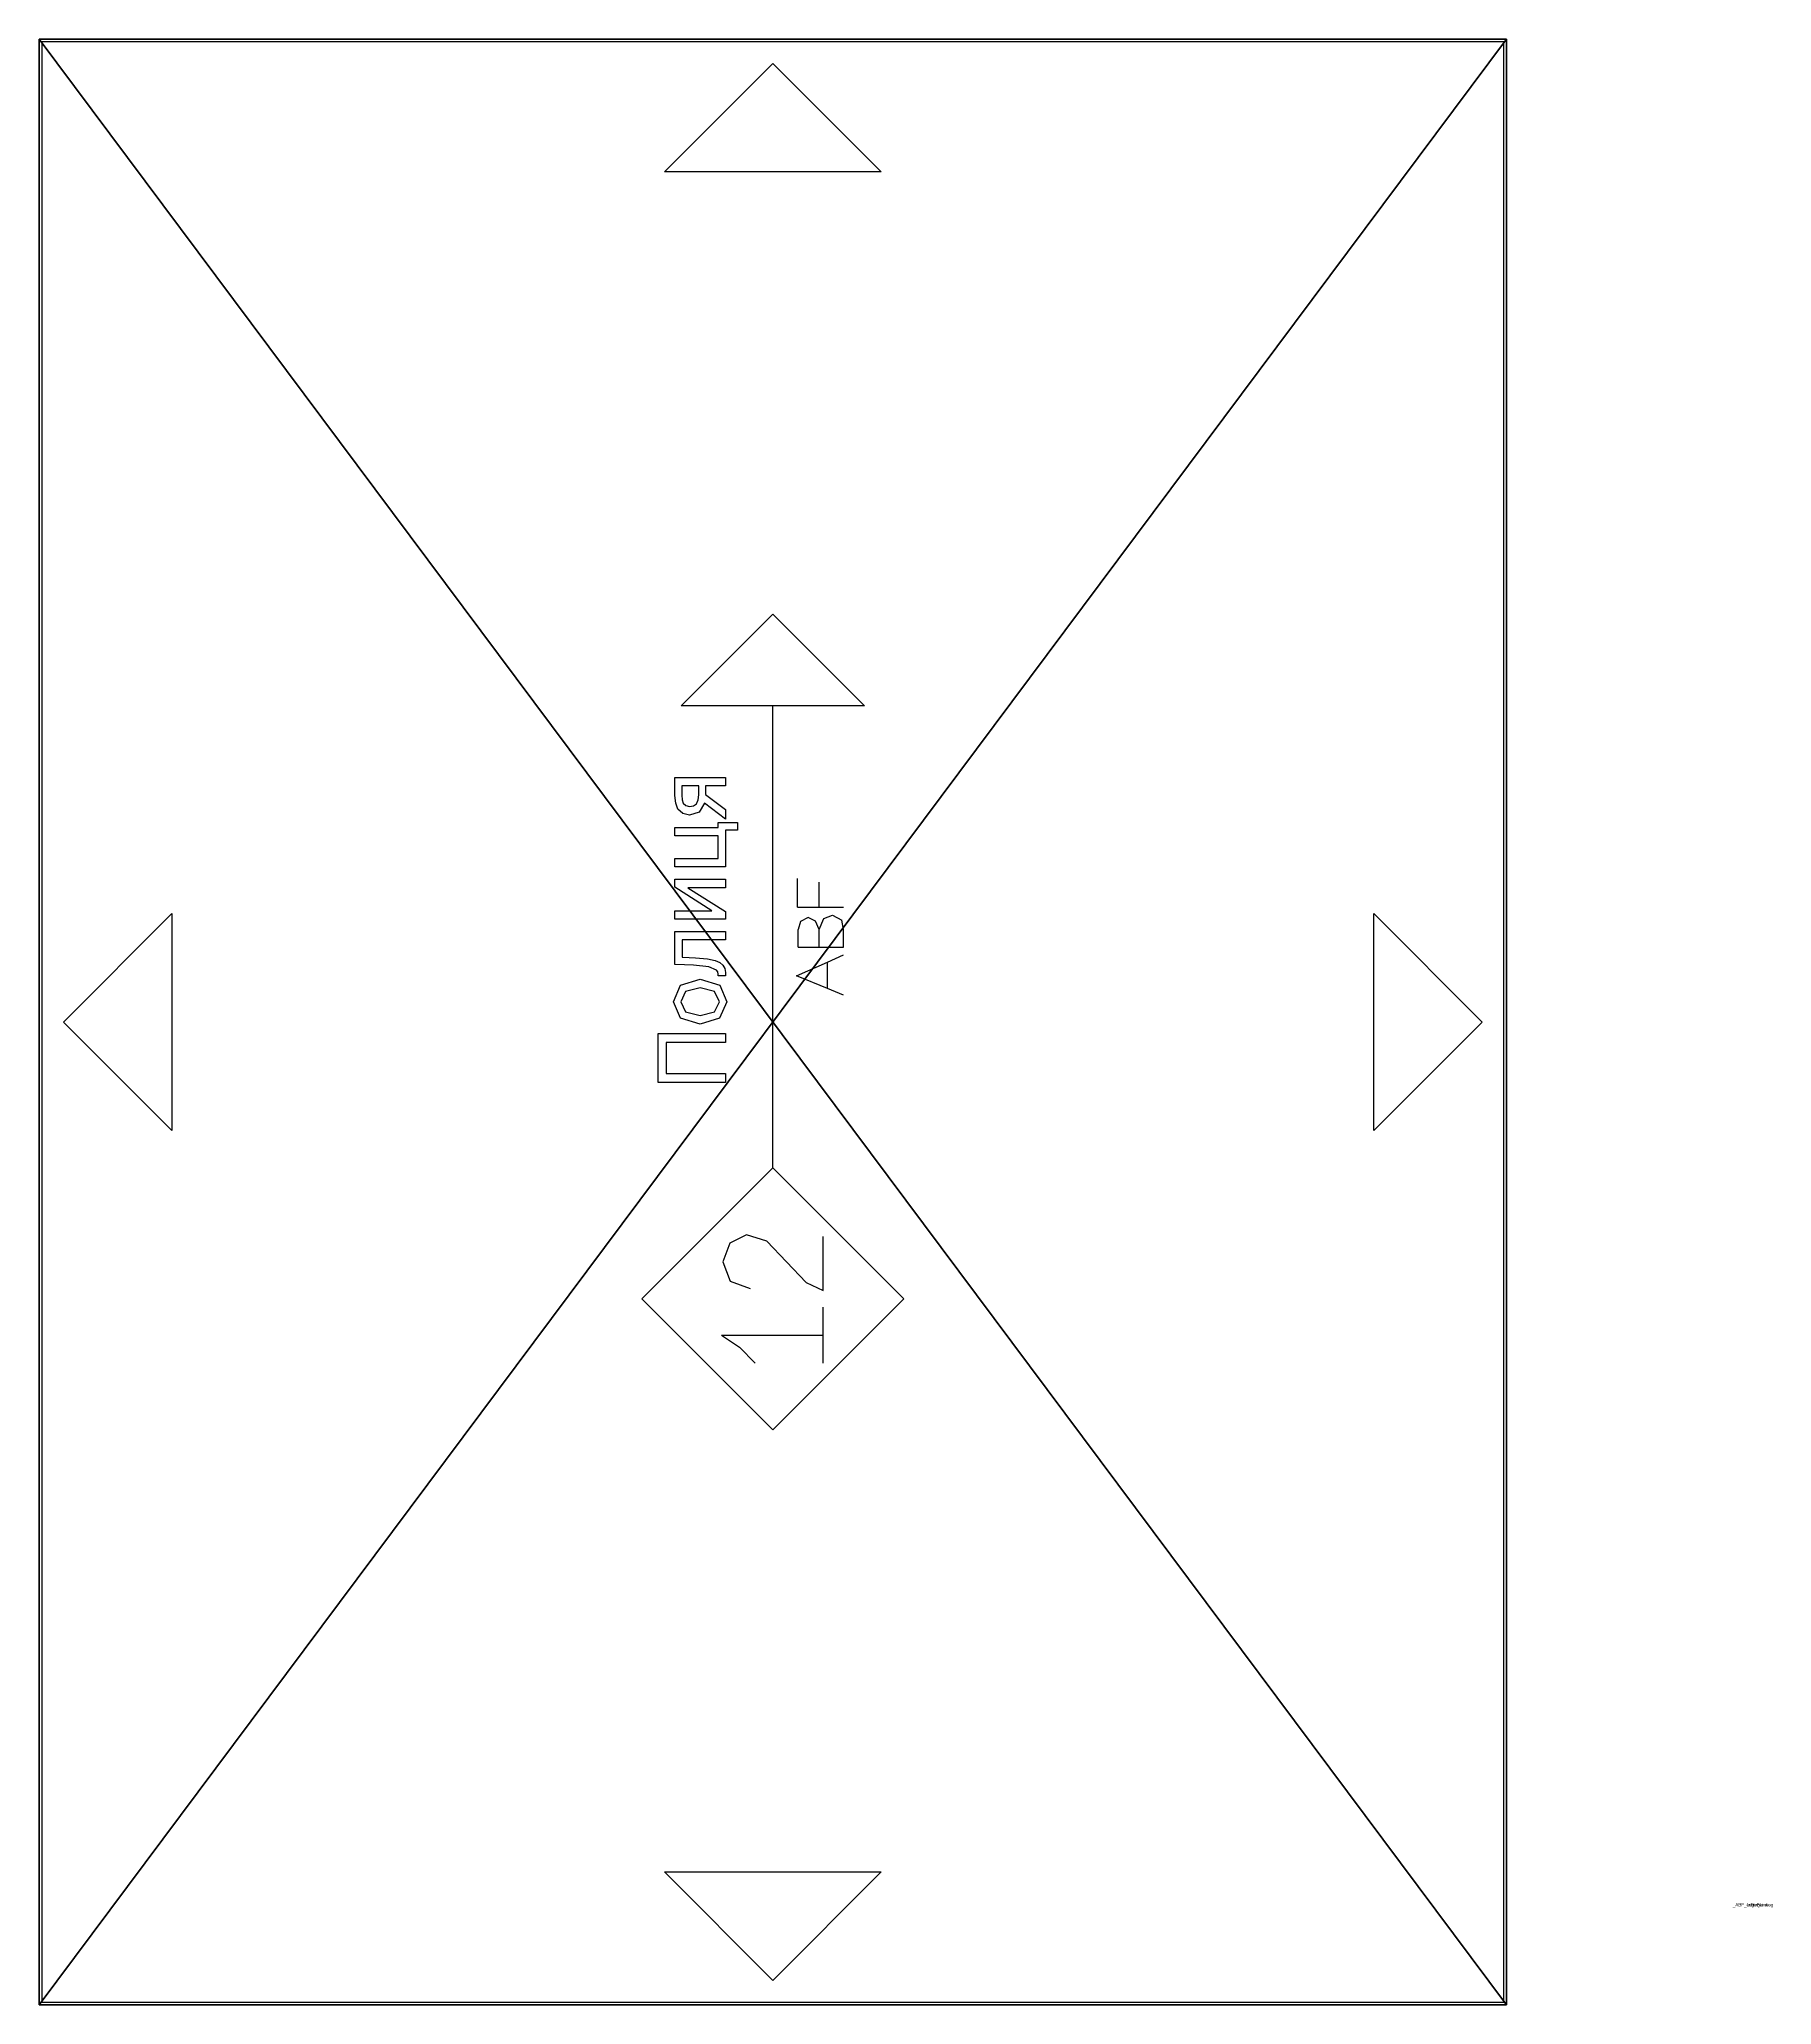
# Model space of a CAD drawing. Header units: millimetres. Extents: x -47087 to 18, y -2225 to 2097.
# Drawn here: x -9312 to -8783, y 0 to 600 of the extents above; entities that cross this region are included whole.
import ezdxf

# ---------------------------------------------------------------- set-up
doc = ezdxf.new("R2010")
doc.units = ezdxf.units.MM
doc.header["$LTSCALE"] = 25.4
doc.layers.get('0').update_dxf_attribs({"true_color": 0xffffff})
for name, color, linetype, true_color in [('ABF_cuttingLines', 22, 'Continuous', 0xcc4400), ('ABF_edgeBanding', 34, 'Continuous', 0xaa4400), ('ABF_Label', 190, 'Continuous', 0x9900ff)]:
    doc.layers.add(name, color=color, linetype=linetype, true_color=true_color)

# ---------------------------------------------------------------- blocks, each defined once
blk = doc.blocks.new('Group288#1')
at = {"layer": 'ABF_Label', "color": 0}
for p, q in [((-11.73, 9.21), (-11.73, 22.25)), ((-11.73, 22.25), (-2.26, 22.25)), ((-4, 20.71), (-10, 20.71)), ((-10, 20.71), (-10, 9.21)), ((-4, 9.21), (-4, 20.71)), ((-2.26, 22.25), (-2.26, 9.21)), ((0.76, 17.9), (3.94, 19.26)), ((3.94, 19.26), (7.11, 17.91)), ((-0.44, 14.09), (0.76, 17.9)), ((1.95, 16.92), (1.26, 14.09)), ((3.94, 17.84), (1.95, 16.92)), ((5.91, 16.92), (3.94, 17.84)), ((6.6, 14.09), (5.91, 16.92)), ((7.11, 17.91), (8.3, 14.09)), ((10.71, 12.42), (11, 15.42)), ((11, 15.42), (11.06, 17.11)), ((11.06, 17.11), (11.12, 18.99)), ((11.12, 18.99), (17.57, 18.99)), ((12.5, 16.21), (12.45, 14.99)), ((12.56, 17.6), (12.5, 16.21)), ((15.92, 17.6), (12.56, 17.6)), ((15.92, 9.21), (15.92, 17.6)), ((17.57, 18.99), (17.57, 9.21)), ((19.95, 9.21), (19.95, 18.99)), ((19.95, 18.99), (21.58, 18.99)), ((26.04, 16.5), (21.44, 9.21)), ((21.58, 18.99), (21.58, 11.81)), ((21.58, 11.81), (26.13, 18.99)), ((26.04, 9.21), (26.04, 16.5)), ((26.13, 18.99), (27.67, 18.99)), ((27.67, 18.99), (27.67, 9.21)), ((30.06, 9.21), (30.06, 18.99)), ((30.06, 18.99), (31.7, 18.99)), ((31.7, 18.99), (31.7, 10.62)), ((36.07, 10.62), (36.07, 18.99)), ((36.07, 18.99), (37.72, 18.99)), ((37.72, 18.99), (37.72, 10.62)), ((40.1, 16.2), (40.42, 17.48)), ((40.67, 14.3), (40.1, 16.2)), ((40.42, 17.48), (41.28, 18.4)), ((41.28, 18.4), (42.39, 18.84)), ((41.95, 16.86), (41.79, 16.15)), ((41.79, 16.15), (41.9, 15.37)), ((41.9, 15.37), (42.3, 14.81)), ((42.43, 17.38), (41.95, 16.86)), ((42.39, 18.84), (43.88, 18.99)), ((43.07, 17.61), (42.43, 17.38)), ((43.96, 17.67), (43.07, 17.61)), ((43.88, 18.99), (47.4, 18.99)), ((45.75, 17.67), (43.96, 17.67)), ((45.75, 14.38), (45.75, 17.67)), ((47.4, 18.99), (47.4, 9.21)), ((0.73, 10.32), (-0.44, 14.09)), ((1.26, 14.09), (1.95, 11.3)), ((5.9, 11.29), (6.6, 14.09)), ((8.3, 14.09), (7.11, 10.28)), ((10.07, 10.91), (10.71, 12.42)), ((12.27, 12.69), (11.95, 11.2)), ((12.45, 14.99), (12.27, 12.69)), ((39.3, 9.21), (42.45, 13.23)), ((42.45, 13.23), (40.67, 14.3)), ((44.12, 13.09), (41.22, 9.21)), ((42.3, 14.81), (43.05, 14.46)), ((43.05, 14.46), (44.02, 14.38)), ((44.02, 14.38), (45.75, 14.38)), ((45.75, 13.09), (44.12, 13.09)), ((45.75, 9.21), (45.75, 13.09)), ((-60.72, 9.95), (-63.02, 6.49)), ((-60.72, 9.95), (-60.72, -9.78)), ((-50.23, 8.28), (-51.65, 4.38)), ((-46.48, 9.68), (-50.23, 8.28)), ((-42.88, 8.36), (-46.48, 9.68)), ((-41.25, 5.11), (-42.88, 8.36)), ((-10, 9.21), (-11.73, 9.21)), ((-2.26, 9.21), (-4, 9.21)), ((3.94, 8.93), (0.73, 10.32)), ((1.95, 11.3), (3.94, 10.35)), ((3.94, 10.35), (5.9, 11.29)), ((7.11, 10.28), (3.94, 8.93)), ((8.93, 9.21), (8.93, 10.64)), ((8.93, 10.64), (9.02, 10.64)), ((9.24, 9.2), (8.93, 9.21)), ((9.02, 10.64), (9.14, 10.63)), ((9.14, 10.63), (9.3, 10.62)), ((9.6, 9.19), (9.24, 9.2)), ((9.3, 10.62), (9.71, 10.69)), ((10.37, 9.32), (9.6, 9.19)), ((9.71, 10.69), (10.07, 10.91)), ((11.01, 9.71), (10.37, 9.32)), ((11.53, 10.3), (11.01, 9.71)), ((11.95, 11.2), (11.53, 10.3)), ((17.57, 9.21), (15.92, 9.21)), ((21.44, 9.21), (19.95, 9.21)), ((27.67, 9.21), (26.04, 9.21)), ((37.16, 9.21), (30.06, 9.21)), ((31.7, 10.62), (36.07, 10.62)), ((37.16, 6.86), (37.16, 9.21)), ((37.72, 10.62), (38.69, 10.62)), ((38.69, 10.62), (38.69, 6.86)), ((41.22, 9.21), (39.3, 9.21)), ((47.4, 9.21), (45.75, 9.21)), ((-63.02, 6.49), (-66.14, 3.46)), ((-42.51, 1.2), (-41.25, 5.11)), ((38.69, 6.86), (37.16, 6.86)), ((-42.51, 1.2), (-50.47, -6.45)), ((-28.29, 0), (61.31, 0)), ((-50.47, -6.45), (-52.02, -9.78)), ((6.49, -10.57), (8.95, -4.58)), ((8.95, -4.58), (11.61, -10.57)), ((14.53, -4.88), (17.96, -4.88)), ((14.53, -4.88), (14.53, -8.98)), ((19.51, -5.38), (17.96, -4.88)), ((20.29, -6.84), (19.51, -5.38)), ((19.55, -8.25), (20.29, -6.84)), ((22.27, -4.79), (22.27, -8.97)), ((22.27, -4.79), (27.81, -4.79)), ((-66.14, -9.78), (-60.72, -9.78)), ((-60.72, -9.78), (-55.29, -9.78)), ((-52.02, -9.78), (-41.58, -9.78)), ((5.21, -13.72), (6.49, -10.57)), ((6.49, -10.57), (11.61, -10.57)), ((11.61, -10.57), (13.01, -13.72)), ((14.53, -8.98), (14.53, -13.72)), ((14.53, -8.98), (17.96, -8.98)), ((17.96, -8.98), (19.55, -8.25)), ((17.96, -8.98), (20.04, -9.9)), ((20.04, -9.9), (20.74, -11.59)), ((22.27, -8.97), (27.09, -8.97)), ((22.27, -8.97), (22.27, -13.72)), ((14.53, -13.72), (17.96, -13.72)), ((17.96, -13.72), (19.76, -13.36)), ((20.74, -11.59), (19.76, -13.36))]:
    blk.add_line(p, q, dxfattribs=at)
for points in [[(-28.29, 0, 0), (-53.69, -25.4, 0), (-79.09, 0, 0), (-53.69, 25.4, 0), (-28.29, 0, 0)], [(61.31, 17.78, 0), (79.09, 0, 0), (61.31, -17.78, 0), (61.31, 17.78, 0)]]:
    blk.add_polyline3d(points, close=True, dxfattribs=at)
blk = doc.blocks.new('Group308#1')
at = {"layer": 'ABF_cuttingLines', "color": 0}
blk.add_polyline3d([(-69.9, 569.19, 0), (-516.3, 569.19, 0), (-516.3, -29.21, 0), (-69.9, -29.21, 0), (-69.9, 569.19, 0)], close=True, dxfattribs=at)
blk = doc.blocks.new('Group309#1')
at = {"layer": 'ABF_edgeBanding', "color": 0}
for points in [[(-293.1, 562.57, 0), (-260.02, 529.49, 0), (-326.19, 529.49, 0), (-293.1, 562.57, 0)], [(-509.69, 269.99, 0), (-476.6, 303.08, 0), (-476.6, 236.9, 0), (-509.69, 269.99, 0)], [(-76.52, 269.99, 0), (-109.61, 236.9, 0), (-109.61, 303.08, 0), (-76.52, 269.99, 0)], [(-293.1, -22.59, 0), (-326.19, 10.5, 0), (-260.02, 10.5, 0), (-293.1, -22.59, 0)]]:
    blk.add_polyline3d(points, close=True, dxfattribs=at)
blk = doc.blocks.new('______#2')
at = {"color": 0}
for p, q in [((-517.1, 569.99), (-517.1, -30.01)), ((-69.1, 569.99), (-517.1, 569.99)), ((-69.1, 569.99, 18), (-517.1, 569.99, 18)), ((-517.1, 569.99, 18), (-517.1, -30.01, 18)), ((-517.1, 569.99, 18), (-517.1, -30.01, 18)), ((-517.1, 569.99), (-517.1, 569.99, 18)), ((-517.1, 569.99), (-517.1, -30.01)), ((-69.1, 569.99), (-517.1, 569.99)), ((-517.1, 569.99), (-517.1, 569.99, 18)), ((-69.1, 569.99, 18), (-517.1, 569.99, 18)), ((-69.1, 569.99), (-69.1, 569.99, 18)), ((-69.1, -30.01, 18), (-69.1, 569.99, 18)), ((-69.1, -30.01), (-69.1, 569.99)), ((-69.1, -30.01), (-69.1, 569.99)), ((-69.1, -30.01, 18), (-69.1, 569.99, 18)), ((-69.1, 569.99), (-69.1, 569.99, 18)), ((-517.1, -30.01, 18), (-69.1, -30.01, 18)), ((-517.1, -30.01), (-517.1, -30.01, 18)), ((-517.1, -30.01), (-69.1, -30.01)), ((-517.1, -30.01), (-69.1, -30.01)), ((-517.1, -30.01, 18), (-69.1, -30.01, 18)), ((-517.1, -30.01), (-517.1, -30.01, 18)), ((-69.1, -30.01), (-69.1, -30.01, 18)), ((-69.1, -30.01), (-69.1, -30.01, 18))]:
    blk.add_line(p, q, dxfattribs=at)
at = {"layer": 'ABF_cuttingLines', "color": 0}
ref = blk.add_blockref('Group308#1', (0, 0, 18), dxfattribs=at)
ref.add_attrib('Skp_GroupInstanceName', '_ABF_cuttingLines', (0, 0), dxfattribs={"layer": '0', "height": 1})
at = {"layer": 'ABF_edgeBanding', "color": 0}
ref = blk.add_blockref('Group309#1', (0, 0, 18), dxfattribs=at)
ref.add_attrib('Skp_GroupInstanceName', '_ABF_edgeBanding', (0, 0), dxfattribs={"layer": '0', "height": 1})
at = {"layer": 'ABF_Label', "color": 0}
ref = blk.add_blockref('Group288#1', (-293.1, 269.99, 18), dxfattribs=dict(at, xscale=1.574803149606299, yscale=1.574803149606299, rotation=90))
ref.add_attrib('Skp_GroupInstanceName', '_ABF_Label', (0, 0), dxfattribs={"layer": '0', "height": 1})
at = {"color": 0}
mesh = blk.add_polyface(dxfattribs=at)
corners = [(-69.1, 569.99), (-517.1, -30.01), (-517.1, 569.99), (-69.1, -30.01)]
mesh.append_faces([[corners[k] for k in face] for face in [(0, 1, 2), (1, 0, 3)]], dxfattribs={"vtx0": -1, "color": 0})
at = {"color": 7, "true_color": 0xffffff}
mesh = blk.add_polyface(dxfattribs=at)
corners = [(-69.1, -30.01, 18), (-517.1, 569.99, 18), (-517.1, -30.01, 18), (-69.1, 569.99, 18)]
mesh.append_faces([[corners[k] for k in face] for face in [(0, 1, 2), (1, 0, 3)]], dxfattribs={"vtx0": -1, "color": 7})
at = {"color": 0}
mesh = blk.add_polyface(dxfattribs=at)
corners = [(-517.1, 569.99, 18), (-517.1, -30.01), (-517.1, -30.01, 18), (-517.1, 569.99)]
mesh.append_faces([[corners[k] for k in face] for face in [(0, 1, 2), (1, 0, 3)]], dxfattribs={"vtx0": -1, "color": 0})
mesh = blk.add_polyface(dxfattribs=at)
corners = [(-517.1, 569.99, 18), (-69.1, 569.99), (-517.1, 569.99), (-69.1, 569.99, 18)]
mesh.append_faces([[corners[k] for k in face] for face in [(0, 1, 2), (1, 0, 3)]], dxfattribs={"vtx0": -1, "color": 0})
mesh = blk.add_polyface(dxfattribs=at)
corners = [(-69.1, 569.99), (-69.1, -30.01, 18), (-69.1, -30.01), (-69.1, 569.99, 18)]
mesh.append_faces([[corners[k] for k in face] for face in [(0, 1, 2), (1, 0, 3)]], dxfattribs={"vtx0": -1, "color": 0})
mesh = blk.add_polyface(dxfattribs=at)
corners = [(-69.1, -30.01, 18), (-517.1, -30.01), (-69.1, -30.01), (-517.1, -30.01, 18)]
mesh.append_faces([[corners[k] for k in face] for face in [(0, 1, 2), (1, 0, 3)]], dxfattribs={"vtx0": -1, "color": 0})
blk = doc.blocks.new('THICKNESS_18')
at = {"color": 0}
blk.add_blockref('______#2', (-8794.9, 30.01), dxfattribs=at)

msp = doc.modelspace()

# ---------------------------------------------------------------- block references
at = {"color": 0}
msp.add_blockref('THICKNESS_18', (0, 0), dxfattribs=at)

doc.saveas('drawing.dxf')
